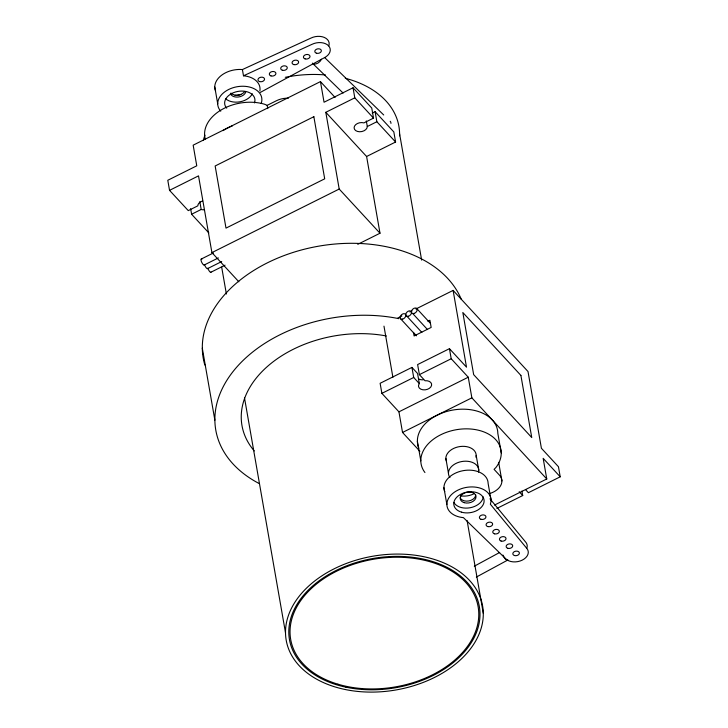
<?xml version="1.0" encoding="UTF-8"?>
<svg xmlns="http://www.w3.org/2000/svg" width="728" height="728" viewBox="0 0 728 728"><rect width="100%" height="100%" fill="white"/><g stroke="black" fill="none" stroke-linecap="round" stroke-linejoin="round"><path stroke-width="1.09" d="M260.333 92.41L324.26 57.785A12.294 8.372 -9.9 0 0 328.592 45.837A12.294 8.372 -9.9 0 0 311.893 44.381L243.489 75.794L242.406 69.56L310.801 38.147A12.294 8.372 -9.9 0 1 324.333 37.437A12.294 8.372 -9.9 0 1 328.792 45.873M474.31 566.202L499.645 552.479M476.349 577.067L507.525 560.178M205.342 139.339A40.541 27.6 -9.9 0 1 221.239 109.91A40.541 27.6 -9.9 0 1 264.61 104.25L267.176 105.351L276.449 100.728A17.281 11.766 -9.9 0 1 288.352 98.198M335.08 97.452L320.447 81.609L193.166 145.172L196.76 165.802L167.786 180.271L169.542 190.345L188.27 210.619L197.834 205.842A6.643 4.523 -9.9 0 1 202.666 200.964M372.226 113.095L375.102 111.666L376.858 121.731L367.294 126.517A6.643 4.523 -9.9 0 1 359.605 131.759A6.643 4.523 -9.9 0 1 354.481 126.208A6.643 4.523 -9.9 0 1 363.945 122.896L373.519 118.109L371.753 108.044L353.034 87.76L324.051 102.229L320.447 81.609M169.542 190.345L198.517 175.867L211.912 252.607L238.857 281.791M357.776 244.326L379.998 233.224L339.202 189.043L325.807 112.303L354.791 97.834L353.034 87.76M208.836 232.905L191.61 214.241L201.183 209.464A6.643 4.523 -9.9 0 0 204.486 209.755M379.998 233.224L366.603 156.493L395.586 142.015L393.83 131.941L375.102 111.666M211.912 252.607L339.202 189.043M201.201 259.068L213.377 252.989M204.159 265.019L218.364 257.93M207.507 268.641L221.712 261.552M210.847 272.263L225.052 265.174M397.852 318L401.865 315.998M409.9 311.984L411.911 310.974M415.934 308.972L453.107 290.408L528.009 371.535L541.405 448.275L558.458 466.739L560.214 476.813L528.391 492.71L525.58 489.653M427.891 321.248L429.902 320.247L431.158 327.436L414.105 335.954L413.477 332.359M453.107 290.408L466.502 367.149L449.449 348.676L417.626 364.564L419.383 374.638L425.016 380.735A6.643 4.523 -9.9 0 1 431.567 385.449A6.643 4.523 -9.9 0 1 422.868 389.789A6.643 4.523 -9.9 0 1 419.328 383.574L417.572 373.5L411.939 367.403L380.125 383.292L381.882 393.366L398.935 411.839L402.529 432.459L419.91 451.278M381.882 393.366L413.704 377.477L411.939 367.403M419.383 374.638L451.205 358.749L449.449 348.676M398.935 411.839L468.259 377.213L451.205 358.749M402.529 432.459L471.862 397.843L468.259 377.213M494.521 505.059L546.764 478.969L543.161 458.34L560.214 476.813M496.86 508.453L522.713 495.54L521.93 491.063M324.606 57.494L383.711 114.969M313.14 63.918L343.097 93.047M354.791 97.834L373.519 118.109M376.858 121.731L395.586 142.015M325.807 112.303L366.603 156.493M416.562 308.344L430.239 323.159M412.958 313.804L427.518 329.575M405.787 315.033L421.84 332.414M413.686 332.933L416.361 335.826M400.691 318.882L415.897 335.344M471.862 397.843L546.764 478.969M413.704 377.477L419.328 383.574M519.191 491.728L522.713 495.54M489.962 498.817L525.525 541.914A12.294 8.372 -9.9 0 1 526.826 548.193M501.246 452.962L497.815 433.296A40.541 27.6 -9.9 0 0 452.015 410.21A40.541 27.6 -9.9 0 0 418.837 448.248M498.671 462.371L501.91 480.944M491.045 500.172L488.115 483.383A22.268 15.161 -9.9 0 0 462.963 470.707A22.268 15.161 -9.9 0 0 444.735 491.591M476.194 455.419L478.787 470.288M399.59 133.77L421.639 260.096M467.103 520.593L483.292 613.385A99.691 67.868 -9.9 0 1 335.663 687.114A99.691 67.868 -9.9 0 1 334.243 568.759A99.691 67.868 -9.9 0 1 483.292 613.385M445.864 458.394L448.457 473.264M443.934 487.715L446.865 504.504M366.311 120.921L367.294 126.517M417.371 441.186L420.811 460.851M383.974 326.135L392.902 377.295M267.176 105.351L267.749 108.636M214.778 87.032L217.708 103.813M221.694 267.203L226.381 294.03M244.526 398.007L285.503 632.787M199.809 201.629L201.183 209.464M190.636 208.654L191.61 214.241M202.311 348.248L214.869 420.192M345.309 78.296A99.691 67.868 -9.9 0 1 399.572 135.854M203.33 140.431A99.691 67.868 -9.9 0 1 204.95 135.153M285.294 77.314A99.691 67.868 -9.9 0 1 325.498 74.957M258.904 483.401A132.924 90.481 -9.9 0 1 235.572 368.459A132.924 90.481 -9.9 0 1 398.944 318.682M254.281 450.941A106.343 72.391 -9.9 0 1 267.886 366.057A106.343 72.391 -9.9 0 1 386.359 335.972M204.823 364.983A132.924 90.481 -9.9 0 1 303.749 249.376A132.924 90.481 -9.9 0 1 461.261 299.244M321.512 59.214A6.306 4.141 -45.8 0 1 312.33 63.127M390.181 121.267A6.306 4.141 -45.8 0 1 390.963 123.396M507.844 559.832A5.269 1.702 61.6 0 1 502.911 555.036M215.579 90.909A22.268 15.161 -9.9 0 1 242.406 69.56M226.727 108.172A15.288 10.401 -9.9 0 1 237.692 91.455A15.288 10.401 -9.9 0 1 254.472 102.921M220.757 111.157A22.268 15.161 -9.9 0 1 236.727 86.805A22.268 15.161 -9.9 0 1 261.179 103.503M243.489 75.794A22.268 15.161 -9.9 0 1 259.878 90.945M240.913 94.595A15.288 10.401 -9.9 0 1 235.008 95.441M244.59 91.719A7.972 5.433 -9.9 0 1 230.885 93.066M245.691 92.247A7.972 5.433 -9.9 0 1 238.101 97.042A7.972 5.433 -9.9 0 1 230.412 93.739M252.334 93.757A15.288 10.401 -9.9 0 1 240.14 101.774A15.288 10.401 -9.9 0 1 225.68 98.808M223.014 130.603A40.541 27.6 -9.9 0 1 232.523 125.789M204.341 264.81A3.321 0.983 63.5 0 1 201.611 262.071A3.321 0.983 63.5 0 1 201.847 259.259M211.029 272.054A3.321 0.983 63.5 0 1 209.564 271.435A3.321 0.983 63.5 0 1 207.862 268.159M207.68 268.432A3.321 0.983 63.5 0 1 206.224 267.813A3.321 0.983 63.5 0 1 204.513 264.537M473.719 493.884A15.288 10.401 -9.9 0 1 460.342 495.795M483.237 496.969A15.288 10.401 -9.9 0 1 470.224 507.735A15.288 10.401 -9.9 0 1 453.908 502.52M475.693 494.849A7.972 5.433 -9.9 0 1 468.877 500.937A7.972 5.433 -9.9 0 1 460.16 497.788M446.41 461.061A15.288 10.401 -9.9 0 1 460.242 446.51A15.288 10.401 -9.9 0 1 475.985 457.266M424.943 472.527A40.541 27.6 -9.9 0 1 462.189 428.992A40.541 27.6 -9.9 0 1 496.023 467.385L494.085 469.342L499.545 475.248A17.281 11.766 -9.9 0 1 489.343 493.63M423.368 379.779A6.643 4.523 -9.9 0 1 418.691 378.897M449.931 477.55A15.288 10.401 -9.9 0 1 461.516 461.579A15.288 10.401 -9.9 0 1 478.578 472.135M313.859 116.698L215.151 165.984L225.999 228.119L324.697 178.824L313.859 116.698M505.587 558.649L463.418 517.635A22.268 15.161 -9.9 0 1 447.574 500.482A22.268 15.161 -9.9 0 1 474.492 487.032A22.268 15.161 -9.9 0 1 490.335 504.195L526.617 548.157A12.294 8.372 -9.9 0 1 522.295 560.105A12.294 8.372 -9.9 0 1 505.587 558.649M520.902 375.421L462.826 312.512L473.664 374.647L531.749 437.555L520.902 375.421M345.964 687.187A96.369 65.602 -9.9 0 0 479.424 607.061A96.369 65.602 -9.9 0 0 327.809 575.011A96.369 65.602 -9.9 0 0 345.964 687.187M337.892 684.184A95.141 64.765 -9.9 0 0 478.778 613.831A95.141 64.765 -9.9 0 0 336.536 571.243A95.141 64.765 -9.9 0 0 337.892 684.184M316.452 53.217A3.321 2.266 -9.9 0 0 321.376 50.76A3.321 2.266 -9.9 0 0 316.407 49.276A3.321 2.266 -9.9 0 0 316.452 53.217M305.087 58.895A3.321 2.266 -9.9 0 0 310.01 56.438A3.321 2.266 -9.9 0 0 305.041 54.946A3.321 2.266 -9.9 0 0 305.087 58.895M293.721 64.574A3.321 2.266 -9.9 0 0 298.644 62.117A3.321 2.266 -9.9 0 0 293.675 60.624A3.321 2.266 -9.9 0 0 293.721 64.574M270.989 75.921A3.321 2.266 -9.9 0 0 275.912 73.464A3.321 2.266 -9.9 0 0 270.943 71.972A3.321 2.266 -9.9 0 0 270.989 75.921M282.355 70.243A3.321 2.266 -9.9 0 0 287.278 67.786A3.321 2.266 -9.9 0 0 282.309 66.303A3.321 2.266 -9.9 0 0 282.355 70.243M259.623 81.6A3.321 2.266 -9.9 0 0 264.546 79.143A3.321 2.266 -9.9 0 0 259.577 77.65A3.321 2.266 -9.9 0 0 259.623 81.6M514.478 555.537A3.321 2.266 -9.9 0 0 519.401 553.08A3.321 2.266 -9.9 0 0 514.432 551.596A3.321 2.266 -9.9 0 0 514.478 555.537M481.044 519.319A3.321 2.266 -9.9 0 0 485.958 516.862A3.321 2.266 -9.9 0 0 480.99 515.379A3.321 2.266 -9.9 0 0 481.044 519.319M487.724 526.562A3.321 2.266 -9.9 0 0 492.647 524.105A3.321 2.266 -9.9 0 0 487.678 522.622A3.321 2.266 -9.9 0 0 487.724 526.562M461.479 512.157A15.288 10.401 -9.9 0 0 484.12 500.846A15.288 10.401 -9.9 0 0 461.261 494.003A15.288 10.401 -9.9 0 0 461.479 512.157M464.218 502.666A7.972 5.433 -9.9 0 0 476.03 496.769A7.972 5.433 -9.9 0 0 464.1 493.193A7.972 5.433 -9.9 0 0 464.218 502.666M507.789 548.293A3.321 2.266 -9.9 0 0 512.712 545.836A3.321 2.266 -9.9 0 0 507.744 544.353A3.321 2.266 -9.9 0 0 507.789 548.293M501.101 541.05A3.321 2.266 -9.9 0 0 506.024 538.593A3.321 2.266 -9.9 0 0 501.055 537.109A3.321 2.266 -9.9 0 0 501.101 541.05M494.412 533.806A3.321 2.266 -9.9 0 0 499.335 531.349A3.321 2.266 -9.9 0 0 494.367 529.866A3.321 2.266 -9.9 0 0 494.412 533.806M402.611 319.137A3.321 2.23 -42.7 0 0 405.578 314.46A3.321 2.23 -42.7 0 0 400.637 315.761A3.321 2.23 -42.7 0 0 402.611 319.137M408.299 316.298A3.321 2.23 -42.7 0 0 411.265 311.62A3.321 2.23 -42.7 0 0 406.324 312.922A3.321 2.23 -42.7 0 0 408.299 316.298M413.977 313.459A3.321 2.23 -42.7 0 0 416.944 308.781A3.321 2.23 -42.7 0 0 412.002 310.083A3.321 2.23 -42.7 0 0 413.977 313.459"/></g></svg>
